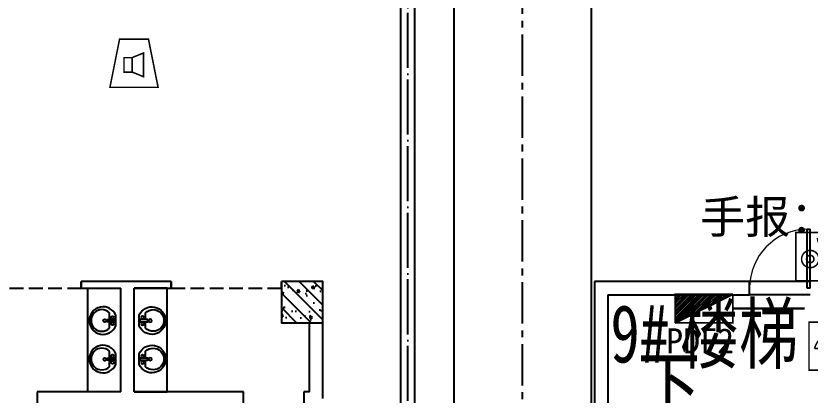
# Model space of a CAD drawing. Header units: millimetres. Extents: x -633009578 to 5705885, y -633235091 to 2571734.
# Drawn here: x 3539224 to 3553645, y 2067645 to 2074535 of the extents above; entities that cross this region are included whole.
import ezdxf

# ---------------------------------------------------------------- set-up
doc = ezdxf.new("R2010")
doc.units = ezdxf.units.MM
doc.header["$LTSCALE"] = 1000
doc.header["$MEASUREMENT"] = 0
for name, pattern in [('CENTER2', [1.125, 0.75, -0.125, 0.125, -0.125]), ('DASH', [0.35, 0.25, -0.1]), ('DOTE', [2.4200000000000004, 2, -0.2, 0.02, -0.2])]:
    doc.linetypes.add(name, pattern=pattern)
doc.layers.get('0').update_dxf_attribs({"color": 9})
for name, color, linetype in [('000000000000电气', 7, 'Continuous'), ('A-COLUM(柱)', 255, 'Continuous'), ('A-DOOR(门）', 4, 'Continuous'), ('A-LVTY(厨卫)', 8, 'Continuous'), ('A-TEXT(房间)', 243, 'Continuous'), ('A-WALL(墙)', 255, 'Continuous'), ('A-WINDOW（窗）', 4, 'Continuous'), ('DUCT-排烟中心线', 5, 'CENTER2'), ('DUCT-排烟管', 2, 'Continuous'), ('PUB_TEXT', 7, 'Continuous'), ('电-强电平面-标注', 3, 'Continuous'), ('电-强电平面-线缆', 3, 'Continuous'), ('电-桥架', 4, 'Continuous'), ('设备-消防', 3, 'Continuous'), ('设备-箱柜', 3, 'Continuous')]:
    doc.layers.add(name, color=color, linetype=linetype)
doc.styles.add('_TCH', font='simhei.ttf', dxfattribs={"width": 0.75, "bigfont": 'hztxt.shx'})
doc.styles.add('_TCH_DIM', font='simhei.ttf', dxfattribs={"width": 0.8, "bigfont": 'hztxt.shx'})
doc.styles.add('ELEC-DIM', font='simhei.ttf')
doc.styles.add('IDQSTYLE', font='simhei.ttf', dxfattribs={"width": 0.707, "bigfont": 'hztxt.shx'})
doc.styles.add('宋体', font='simhei.ttf')

# ---------------------------------------------------------------- blocks, each defined once
blk = doc.blocks.new('HC001213')
at = {"color": 0, "linetype": 'Continuous', "const_width": 0.2}
blk.add_lwpolyline([(-1.875, 3.125), (1.875, 3.125), (3.125, -3.125), (-3.125, -3.125)], close=True, dxfattribs=at)
for points in [[(-0.243653517016746, 0.7382802506738564), (1.231346482983254, 1.338280250673856), (1.231346482983254, -1.736719749326144), (-0.243653517016746, -1.136719749326144)], [(-1.293653517016746, 0.7382802506738564), (-0.243653517016746, 0.7382802506738564), (-0.243653517016746, -1.136719749326144), (-1.293653517016746, -1.136719749326144), (-1.293653517016746, 0.7382802506738564)]]:
    blk.add_lwpolyline(points, dxfattribs=at)
at = {"color": 0, "style": 'IDQSTYLE', "width": 0.7}
blk.add_attdef('PSFHATT', (5.125, -3.125), '', height=2.5, dxfattribs=at)
blk = doc.blocks.new('HC001208')
at = {"color": 0, "linetype": 'Continuous', "const_width": 0.2}
blk.add_lwpolyline([(-3.125, 3.125), (3.125, 3.125), (3.125, -3.125), (-3.125, -3.125)], close=True, dxfattribs=at)
blk.add_lwpolyline([(-2.560875308812533, 2.421549273106315, 0.198912367379651), (-2.13910907372117, 1.40331550819771, 0.1989123673796632), (-1.120875308812534, 0.9815492731063138, 0.1989123673796561), (-0.1026415439039181, 1.403315508197666, 0.1989123673796525), (0.3191246911874668, 2.421549273106313)], format="xyb", dxfattribs=at)
at = {"color": 0, "linetype": 'Continuous', "const_width": 0.128}
blk.add_lwpolyline([(-1.120875308812544, 0.9815492731063138), (-1.120875308812535, -2.518826738720627)], dxfattribs=at)
at = {"color": 0, "linetype": 'Continuous', "const_width": 0.2}
for points in [[(2.383210274305692, -0.3093507400644881, 0.9999999999999997), (0.1432102743056918, -0.3093507400644877, 0.9999999999999999)], [(0.7832102743056915, -0.3093507400644884, 0.9999999999999994), (1.743210274305692, -0.3093507400644881, 0.9999999999999994)]]:
    blk.add_lwpolyline(points, format="xyb", close=True, dxfattribs=at)
at = {"color": 0, "style": 'IDQSTYLE', "width": 0.7}
blk.add_attdef('PSFHATT', (5.125, -3.125), '', height=2.5, dxfattribs=at)
blk = doc.blocks.new('HC001230')
at = {"color": 0, "linetype": 'Continuous', "const_width": 0.2}
blk.add_lwpolyline([(-3.125, 3.125), (3.125, 3.125), (3.125, -3.125), (-3.125, -3.125)], close=True, dxfattribs=at)
for points in [[(-1.749999999999972, 0.8473639094686121, -0.1989123673796602), (1.4210854715202e-14, 1.57223764362152, -0.1989123673796619), (1.750000000000028, 0.8473639094686121, -0.1359723361279837), (2.401072989950848, -0.3027623563785085, -0.1989123673796581)], [(-2.401072989951189, -0.3027623563785085, -0.1359723361280036), (-1.749999999999972, 0.8473639094686121, -0.1989123673796602)]]:
    blk.add_lwpolyline(points, format="xyb", dxfattribs=at)
for points in [[(-1.5625, 0.32223764362152), (1.5625, 0.32223764362152), (1.5625, -1.55276235637848), (-1.5625, -1.55276235637848), (-1.5625, 0.32223764362152)], [(-2.40107298995126, -0.3027623563785085), (-1.5625, -0.30276235637848)], [(1.5625, -0.30276235637848), (2.401072989950791, -0.3027623563785085)]]:
    blk.add_lwpolyline(points, dxfattribs=at)
at = {"color": 0, "style": 'IDQSTYLE', "width": 0.7}
blk.add_attdef('PSFHATT', (5.125, -3.125), '', height=2.5, dxfattribs=at)
blk = doc.blocks.new('*X123')
at = {"color": 0, "linetype": 'Continuous'}
for p, q in [((236.4190509700716, 319.9990725063215), (240.5725604676919, 324.1525820039419)), ((236.8433150387835, 319.9990725063215), (241.4210886051158, 324.5768460726538)), ((237.2675791074955, 319.9990725063215), (242.2655414724513, 324.9970348712774)), ((237.6918431762074, 319.9990725063215), (242.2655414724513, 324.5727708025654)), ((238.1161072449193, 319.9990725063215), (242.2655414724513, 324.1485067338535)), ((235.1462587639358, 319.9990725063215), (238.0269760554204, 322.8797897978061)), ((235.5705228326477, 319.9990725063215), (238.8755041928442, 323.304053866518)), ((235.9947869013596, 319.9990725063215), (239.7240323302681, 323.7283179352299)), ((238.5403713136312, 319.9990725063215), (242.2655414724513, 323.7242426651416)), ((238.9646353823431, 319.9990725063215), (242.2655414724513, 323.2999785964296)), ((239.3888994510551, 319.9990725063215), (242.2655414724513, 322.8757145277177)), ((233.8734665578, 319.9990725063215), (235.4813916431488, 321.6069975916703)), ((234.297730626512, 319.9990725063215), (236.3299197805727, 322.0312616603822)), ((234.7219946952239, 319.9990725063215), (237.1784479179965, 322.4555257290941)), ((239.813163519767, 319.9990725063215), (242.2655414724513, 322.4514504590058)), ((240.2374275884789, 319.9990725063215), (242.2655414724513, 322.0271863902939)), ((240.6616916571909, 319.9990725063215), (242.2655414724513, 321.6029223215819)), ((232.6006743516642, 319.9990725063215), (232.9358072308772, 320.3342053855345)), ((233.0249384203761, 319.9990725063215), (233.7843353683011, 320.7584694542464)), ((233.4492024890881, 319.9990725063215), (234.6328635057249, 321.1827335229584)), ((241.0859557259028, 319.9990725063215), (242.2655414724513, 321.17865825287)), ((241.5102197946147, 319.9990725063215), (242.2655414724513, 320.7543941841581)), ((241.9344838633266, 319.9990725063215), (242.2655414724513, 320.3301301154461))]:
    blk.add_line(p, q, dxfattribs=at)
blk = doc.blocks.new('HC000431')
at = {"color": 0, "linetype": 'Continuous'}
blk.add_line((5, 2.5), (-5, -2.5), dxfattribs=at)
at = {"color": 0, "linetype": 'Continuous', "const_width": 0.3}
for points in [[(5, 2.5), (-5, 2.5), (-5, -2.5)], [(-5, -2.5), (5, -2.5), (5, 2.5)]]:
    blk.add_lwpolyline(points, dxfattribs=at)
at = {"color": 0, "linetype": 'Continuous'}
blk.add_blockref('*X123', (-237.2655414724513, -322.4990725063215), dxfattribs=at)
at = {"color": 0, "style": 'IDQSTYLE', "width": 0.7}
blk.add_attdef('PSFHATT', (7.000000000000028, -2.5), '', height=2.5, dxfattribs=at)
blk = doc.blocks.new('$plan$00001628')
for p, q in [((-20.3236661099927, -1.818989403545856e-12), (20.3236661099927, 0)), ((20.3236661099927, 0), (20.3236661099927, -150.0481350782702)), ((-23.39245275389476, -103.9428290335418), (-143.6423603250569, -103.9428290335418)), ((-20.3236661099927, -150.0481350782702), (-20.3236661099927, -1.818989403545856e-12)), ((136.0209855338053, -103.9428290335418), (23.52693074955823, -103.9428290335418)), ((20.3236661099927, -150.0481350782702), (-20.3236661099927, -150.0481350782702))]:
    blk.add_line(p, q)
blk.add_lwpolyline([(-96.62842091566199, 9.318928566552131, 5.110403953654916), (92.21216199610717, 9.318928566550312)], format="xyb", close=True)
for centre, radius in [((-57.16031093435413, -51.98476159802703), 26.67481176936781), ((57.16031093435413, -51.98476159802703), 26.67481176936781), ((0, -190.1098522697775), 27.77136210564822)]:
    blk.add_circle(centre, radius)
blk.add_arc((-3.810687395625791, -242.5466148261803), 196.885515440561, 135.2526700260475, 44.74732997395247)
blk = doc.blocks.new('$DorLib2D$00000001')
for p, q in [((0.45, 0.9750000000000001), (0.5000000000000002, 0.9750000000000001)), ((0.45, 0), (0.45, 0.9750000000000001)), ((0.5, 0), (0.5, 0.9750000000000001)), ((0.5, 0), (0.45, 0))]:
    blk.add_line(p, q)
at = {"lineweight": 13}
blk.add_arc((0.475, 0), 0.975, 91.4692835813538, 180, dxfattribs=at)
blk = doc.blocks.new('_FZH')
h = blk.add_hatch()
h.set_pattern_fill('钢筋混凝土', color=256, scale=0.1, style=0)
h.set_pattern_definition([(45, (0, 0), (-0.1767766952966369, 0.1767766952966369), []), (50, (0, 0), (0.7172601826007535, -0.06275213498259512), [0.07500000000000001, -0.8250000000000001]), (355, (0, 0), (-0.138751333613, 0.7521921337000119), [0.06, -0.66]), (100.4514, (0.05977168000000001, -0.00522934), (0.5785093817140216, 0.6894395420609536), [0.06374019, -0.701142112]), (46.1842, (0, 0.2), (1.067241048625645, -0.1655190143290181), [0.1125, -1.2375]), (96.6356, (0.088936745, 0.186206693), (0.9346627055487033, 0.9741178709004418), [0.095610288, -1.051713]), (351.1842, (0, 0.2), (0.9346619451336272, 0.9741186009253247), [0.09000000000000001, -0.9900000000000001]), (21, (0.1, 0.15), (0.5969070521184617, -0.4026188906653388), [0.07500000000000001, -0.8250000000000001]), (326, (0.1, 0.15), (0.2433153319215824, 0.7251500450468529), [0.06, -0.66]), (71.4514, (0.149742233, 0.116448394), (0.84022262858149, 0.3225304967099524), [0.06374019, -0.701142112]), (37.50000000000001, (0, 0), (0.01215985531729062, 0.3328938538313115), [0, -0.652, 0, -0.67, 0, -0.6625000000000001]), (7.499999999999999, (0, 0), (0.2630695374421486, 0.3944117118823603), [0, -0.382, 0, -0.637, 0, -0.2525]), (-32.5, (-0.223, 0), (0.533822436172409, -0.02255487173437976), [0, -0.25, 0, -0.78, 0, -1.035]), (-42.5, (-0.323, 0), (0.5831861693423862, 0.1001049823323177), [0, -0.325, 0, -0.518, 0, -0.735])])
h.paths.add_polyline_path([(-0.5, -0.5), (0.5, -0.5), (0.5, 0.5), (-0.5, 0.5)])
blk.add_lwpolyline([(-0.5, -0.5), (0.5, -0.5), (0.5, 0.5), (-0.5, 0.5)], close=True)

msp = doc.modelspace()

# ---------------------------------------------------------------- linework, layer by layer
at = {"layer": 'A-DOOR(门）'}
for p, q in [((3553644.994031488, 2069709.629172626), (3552544.994031488, 2069709.629172626)), ((3553644.994031488, 2069469.629172626), (3552544.994031488, 2069469.629172626))]:
    msp.add_line(p, q, dxfattribs=at)
at = {"layer": 'A-LVTY(厨卫)'}
for points in [[(3541129.994031663, 2067704.629172955), (3540529.994031647, 2067704.629172955), (3540529.994031797, 2069589.629172708), (3541129.994031812, 2069589.629172708)], [(3541369.994031898, 2067704.629172955), (3541969.994031914, 2067704.629172955), (3541969.994031864, 2069589.629172708), (3541369.994031849, 2069589.629172708)]]:
    msp.add_lwpolyline(points, dxfattribs=at)
at = {"layer": 'A-WALL(墙)'}
for p, q in [((3541249.99403178, 2069709.629172768), (3540409.994031504, 2069709.629172812)), ((3540409.994031504, 2069709.629172812), (3540409.994031504, 2069589.629172823)), ((3542044.994031504, 2069709.629172677), (3541249.99403178, 2069709.629172768)), ((3542044.994031504, 2069589.629172704), (3542044.994031504, 2069709.629172677)), ((3549729.994031813, 2069709.629172665), (3549729.994031813, 2065174.62917267)), ((3552544.994031504, 2069709.629172736), (3549729.994031813, 2069709.629172665)), ((3552544.994031504, 2069469.629172662), (3552544.994031504, 2069709.629172736)), ((3540409.994031504, 2069589.629172823), (3541129.994031852, 2069589.629172812)), ((3541129.994031852, 2067704.629172647), (3541129.994031852, 2069589.629172812)), ((3541369.994031853, 2069589.629172677), (3542044.994031504, 2069589.629172704)), ((3541369.994031853, 2067704.629172617), (3541369.994031853, 2069589.629172677)), ((3549969.994031807, 2069469.629172664), (3549969.994031798, 2065054.62917252)), ((3549969.994031807, 2069469.629172664), (3552544.994031504, 2069469.629172662)), ((3544554.994031991, 2067704.629172617), (3544554.994031972, 2068959.629172907)), ((3544794.994031781, 2067584.629172628), (3544794.994031712, 2068959.629172907)), ((3541129.994031852, 2067704.629172647), (3539609.994031505, 2067704.62917276)), ((3539609.994031505, 2067704.62917276), (3539609.994031504, 2067464.629172793)), ((3543354.994032013, 2067704.629172584), (3541369.994031853, 2067704.629172617)), ((3543354.994032013, 2067464.629172567), (3543354.994032013, 2067704.629172584)), ((3544554.994031991, 2067704.629172617), (3544454.994032013, 2067704.629172584)), ((3544454.994032013, 2067704.629172584), (3544454.994032013, 2067464.629172567))]:
    msp.add_line(p, q, dxfattribs=at)
at = {"layer": 'A-WINDOW（窗）', "linetype": 'DASH'}
for p, q in [((3540409.994030947, 2069589.629172768), (3540409.994030947, 2069709.629172768)), ((3542044.99403178, 2069709.629172768), (3542044.99403178, 2069589.629172768)), ((3544044.99403178, 2069589.629172768), (3544044.99403178, 2069709.629172768)), ((3538409.994030947, 2069589.629172768, 800), (3540409.994030947, 2069589.629172768, 800)), ((3542044.99403178, 2069589.629172768, 800), (3544044.99403178, 2069589.629172768, 800))]:
    msp.add_line(p, q, dxfattribs=at)
at = {"layer": 'DUCT-排烟中心线', "color": 8}
msp.add_line((3548424.504886314, 2065570.487877127), (3548424.504886314, 2080035.7443113), dxfattribs=at)
at = {"layer": 'DUCT-排烟管', "color": 8}
for p, q in [((3547174.504886314, 2080035.7443113), (3547174.504886314, 2065570.487877127)), ((3549674.504886314, 2065570.487877127), (3549674.504886314, 2080035.7443113))]:
    msp.add_line(p, q, dxfattribs=at)
at = {"layer": '电-强电平面-线缆', "color": 1, "linetype": 'Continuous', "const_width": 45}
msp.add_lwpolyline([(3552243, 2069218.50000003), (3553543.438478523, 2069218.50000003)], dxfattribs=at)
at = {"layer": '电-桥架', "color": 5, "linetype": 'DOTE', "ltscale": 0.5}
msp.add_line((3546337.509870211, 2063908.338486342), (3546337.510001975, 2137318.81542093), dxfattribs=at)
at = {"layer": '电-桥架', "ltscale": 0.5}
msp.add_lwpolyline([(3546462.510001975, 2137318.815420706), (3546462.509870211, 2063908.338486118), (3546212.509870211, 2063908.338486566), (3546212.510001975, 2137318.815421154)], close=True, dxfattribs=at)

# ---------------------------------------------------------------- block references
at = {"layer": 'A-COLUM(柱)', "xscale": 750, "yscale": 750, "zscale": 750, "rotation": 270}
msp.add_blockref('_FZH', (3544419.99403178, 2069334.629172626), dxfattribs=at)
at = {"layer": 'A-DOOR(门）', "extrusion": (0, 0, -1), "xscale": -1100, "yscale": 1100, "zscale": 1100}
msp.add_blockref('$DorLib2D$00000001', (-3553094.994031488, 2069589.629172626), dxfattribs=at)
at = {"layer": 'A-LVTY(厨卫)', "rotation": 270}
for p in [(3541028.205831682, 2068997.129172862), (3541028.205831682, 2068297.129172862)]:
    msp.add_blockref('$plan$00001628', p, dxfattribs=at)
at = {"layer": 'A-LVTY(厨卫)', "xscale": -1, "rotation": 89.99999999999999}
for p in [(3541471.782231878, 2068997.129172862), (3541471.782231878, 2068297.129172862)]:
    msp.add_blockref('$plan$00001628', p, dxfattribs=at)
at = {"layer": '设备-消防', "yscale": 140, "zscale": 140}
for name, p, xscale in [('HC001213', (3541368.494031751, 2073672.864728367), 140), ('HC001208', (3553823.77850512, 2070160.352026016), -140), ('HC001230', (3554061.274918846, 2068533.826706698), 140)]:
    msp.add_blockref(name, p, dxfattribs=dict(at, xscale=xscale))
at = {"layer": '设备-箱柜', "xscale": 105, "yscale": 105, "zscale": 105, "rotation": 180}
msp.add_blockref('HC000431', (3551718, 2069218.50000003), dxfattribs=at)

# ---------------------------------------------------------------- texts
at = {"layer": '000000000000电气', "color": 2, "lineweight": 35, "style": '宋体'}
msp.add_text('手报：93', height=600, dxfattribs=at).set_placement((3551648.704699347, 2070583.556987284))
at = {"layer": 'A-TEXT(房间)', "style": '_TCH', "width": 0.75}
for s, p in [('楼梯', (3551280.289999168, 2068236.700643493)), ('9#', (3550017.538213904, 2068236.700643493))]:
    msp.add_text(s, height=1050, dxfattribs=at).set_placement(p)
at = {"layer": 'PUB_TEXT', "style": '_TCH_DIM', "width": 0.8}
msp.add_text('下', height=1050, dxfattribs=at).set_placement((3550509.364111078, 2067271.244715612))
at = {"layer": '电-强电平面-标注', "style": 'ELEC-DIM'}
msp.add_text('PDF2', height=453.1645569620252, dxfattribs=at).set_placement((3551030.494031793, 2068405.5))

doc.saveas('drawing.dxf')
